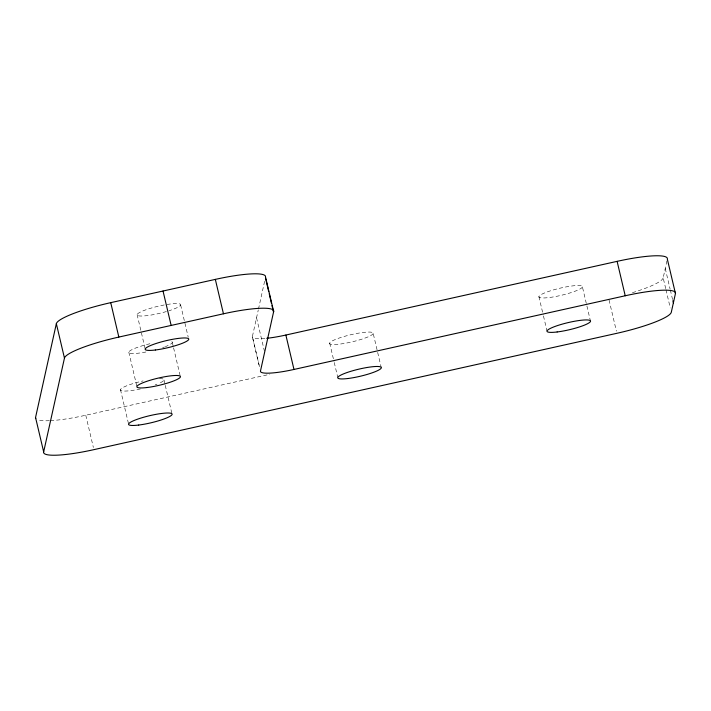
<?xml version="1.0" encoding="UTF-8"?>
<svg xmlns="http://www.w3.org/2000/svg" width="711" height="711" viewBox="0 0 711 711"><rect width="100%" height="100%" fill="white"/><g stroke="black" fill="none" stroke-linecap="round" stroke-linejoin="round"><path stroke-width="0.53" stroke-dasharray="3.56 2.67" d="M259.479 366.654L252.387 336.543L258.226 310.2M258.466 309.116L264.936 279.841M665.718 288.622L663.176 277.868L667.105 260.146M50.339 420.663A53.743 8.683 -13.3 0 0 85.773 415.233L269.86 374.279M665.256 268.482L670.073 288.915M670.331 289.99L672.606 299.669M665.967 289.697L670.277 307.979M609.051 299.962L616.401 331.148M582.416 286.915A22.352 3.608 -13.3 0 1 549.025 297.554A22.352 3.608 -13.3 0 1 550.527 290.799A22.352 3.608 -13.3 0 1 582.416 286.915L590.521 321.328M538.894 296.594L543.204 314.875M543.462 315.951L547.008 331.006M373.204 333.45A22.352 3.608 -13.3 0 1 339.814 344.097A22.352 3.608 -13.3 0 1 341.316 337.334A22.352 3.608 -13.3 0 1 373.204 333.45L381.309 367.863M329.691 343.137L333.992 361.419M334.25 362.494L337.796 377.55M256.547 317.781L264.403 351.118M252.503 337.298L259.604 367.409M180.63 304.948L188.237 337.21M172.311 342.471L173.324 346.772M173.582 347.848L180.167 375.808M163.992 379.994L165.005 384.296M165.263 385.371L171.849 413.331M137.116 314.626L145.222 349.039M128.798 352.149L136.903 386.562M120.479 389.672L128.584 424.085M85.773 415.233L93.381 447.495M159.46 378.616A22.352 3.608 -13.3 0 1 158.02 383.771M157.007 384.171A22.352 3.608 -13.3 0 1 155.256 384.82M140.431 388.944A22.352 3.608 -13.3 0 1 120.497 389.584A22.352 3.608 -13.3 0 1 143.098 380.927M171.795 341.627A22.352 3.608 -13.3 0 1 165.325 346.648M164.472 346.968A22.352 3.608 -13.3 0 1 162.641 347.626M145.915 351.989A22.352 3.608 -13.3 0 1 128.958 351.785A22.352 3.608 -13.3 0 1 151.416 343.404M166.401 311.542A22.352 3.608 -13.3 0 1 137.276 314.262A22.352 3.608 -13.3 0 1 171.289 303.89A22.352 3.608 -13.3 0 1 169.005 310.743M49.397 420.708A53.743 8.683 -13.3 0 1 38.732 420.183M663.176 277.868A53.743 8.683 -13.3 0 1 630.035 293.403M264.927 338.472A35.826 5.786 -13.3 0 1 252.387 336.543"/><path stroke-width="1.07" d="M265.559 277.139L273.664 311.551L260.493 370.964A35.826 5.786 -13.3 0 0 293.981 369.453L625.227 295.767A53.743 8.683 -13.3 0 1 675.45 293.519L667.336 259.106A53.743 8.683 -13.3 0 0 617.112 261.355L285.866 335.041A35.826 5.786 -13.3 0 1 266.732 338.303M35.728 418.61A53.743 8.683 -13.3 0 1 35.55 417.481L56.347 323.674A53.743 8.683 -13.3 0 1 110.729 302.655L215.335 279.387A53.743 8.683 -13.3 0 1 265.381 276.01L265.55 277.077M675.45 293.519L671.291 312.28A53.743 8.683 -13.3 0 1 616.908 333.299L93.888 449.645A53.743 8.683 -13.3 0 1 43.664 451.894L64.461 358.086L56.347 323.674M64.461 358.086A53.743 8.683 -13.3 0 1 118.844 337.067L223.45 313.8A53.743 8.683 -13.3 0 1 273.664 311.551M672.864 300.744L673.37 302.895M617.112 261.355L625.227 295.767M285.866 335.041L293.981 369.453M265.665 278.748L268.714 291.652M269.22 293.803L271.495 303.481M272.002 305.632L273.522 312.085M215.335 279.387L223.45 313.8M163.032 291.021L171.147 325.434M110.729 302.655L118.844 337.067M35.55 417.481L43.664 451.894M557.14 331.966A22.352 3.608 -13.3 0 0 590.521 321.328A22.352 3.608 -13.3 0 0 558.633 325.211A22.352 3.608 -13.3 0 0 557.14 331.966M347.928 378.51A22.352 3.608 -13.3 0 0 381.309 367.863A22.352 3.608 -13.3 0 0 349.43 371.746A22.352 3.608 -13.3 0 0 347.928 378.51M147.035 387.522A22.352 3.608 -13.3 0 0 180.425 376.883A22.352 3.608 -13.3 0 0 148.537 380.758A22.352 3.608 -13.3 0 0 147.035 387.522M155.354 349.999A22.352 3.608 -13.3 0 0 188.744 339.36A22.352 3.608 -13.3 0 0 156.855 343.235A22.352 3.608 -13.3 0 0 155.354 349.999M138.716 425.045A22.352 3.608 -13.3 0 0 172.106 414.406A22.352 3.608 -13.3 0 0 140.218 418.281A22.352 3.608 -13.3 0 0 138.716 425.045"/></g></svg>
